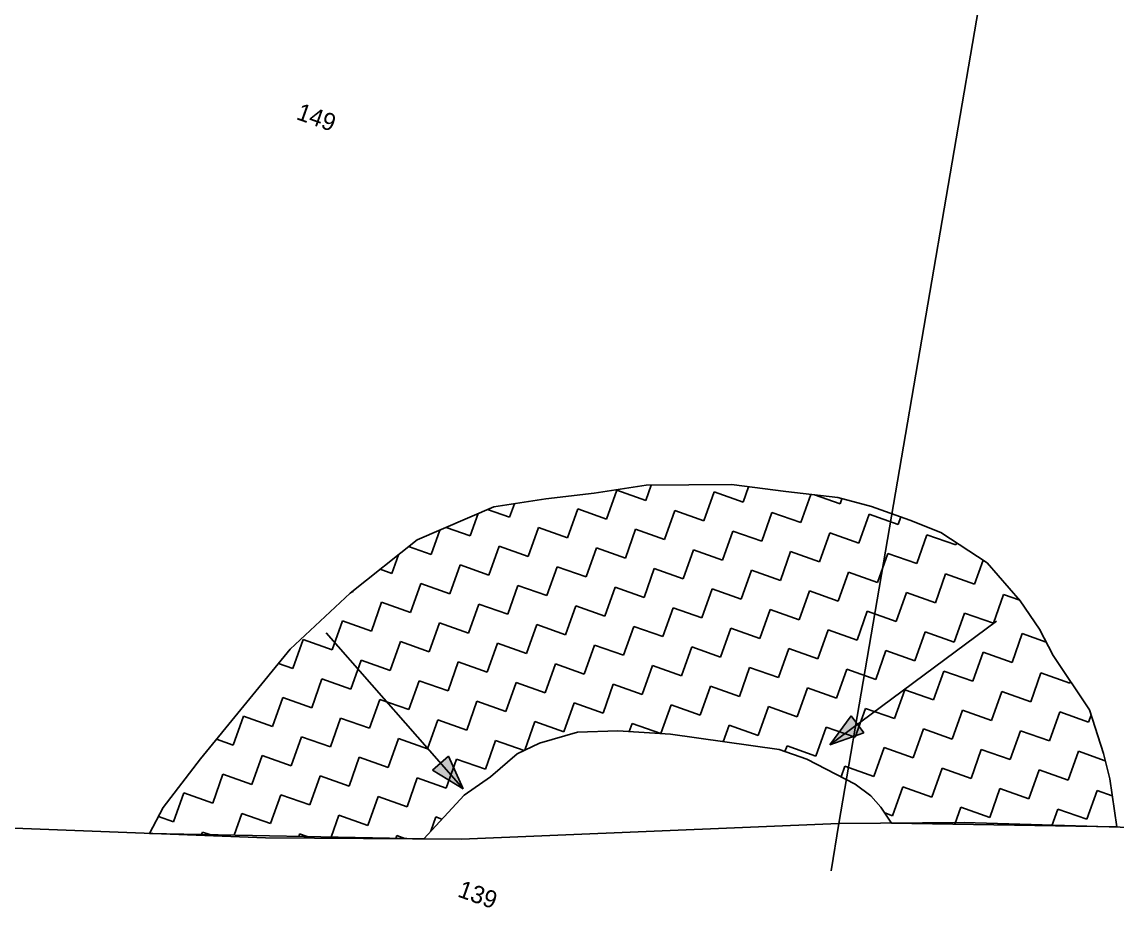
# Model space of a CAD drawing. Header units: metres. Extents: x 288063 to 291905, y 2022918 to 2025523.
# Drawn here: x 290295.7 to 290523, y 2024371.7 to 2024555.7 of the extents above; entities that cross this region are included whole.
import ezdxf
from ezdxf.enums import TextEntityAlignment as Align

# ---------------------------------------------------------------- set-up
doc = ezdxf.new("R2010")
doc.units = ezdxf.units.M
doc.header["$MEASUREMENT"] = 0
for name, color, linetype in [('POLY_HATCH', 12, 'Continuous'), ('POLY_PARCEL', 6, 'Continuous'), ('TEXT_MAPOUT', 7, 'Continuous'), ('TEXT_PARCEL', 7, 'Continuous')]:
    doc.layers.add(name, color=color, linetype=linetype)
doc.styles.add('TEXT_MAP', font='', dxfattribs={"height": 1.8})
doc.styles.get('TEXT_MAP').set_extended_font_data('Kruti Dev 050')

msp = doc.modelspace()

# ---------------------------------------------------------------- hatches: boundary and pattern name
h = msp.add_hatch(color=256)
h.paths.add_polyline_path([(290469.13, 2024409.86), (290467.82, 2024411.62), (290463.38, 2024405.59)])
h.paths.add_polyline_path([(290463.38, 2024405.59), (290470.43, 2024408.1), (290469.13, 2024409.86)])
h = msp.add_hatch(color=256)
h.paths.add_polyline_path([(290382.56, 2024401.84), (290380.92, 2024400.39), (290387.28, 2024396.46)])
h.paths.add_polyline_path([(290387.28, 2024396.46), (290384.21, 2024403.28), (290382.56, 2024401.84)])

# ---------------------------------------------------------------- linework, layer by layer
for points in [[(290463.38, 2024405.59), (290497.99, 2024431.31)], [(290387.28, 2024396.46), (290358.83, 2024428.86)], [(290463.38, 2024405.59), (290467.82, 2024411.62)], [(290467.82, 2024411.62), (290470.43, 2024408.1)], [(290463.38, 2024405.59), (290470.43, 2024408.1)], [(290380.92, 2024400.39), (290384.21, 2024403.28)], [(290387.28, 2024396.46), (290384.21, 2024403.28)], [(290387.28, 2024396.46), (290380.92, 2024400.39)]]:
    msp.add_lwpolyline(points)
at = {"layer": 'POLY_HATCH'}
for p, q in [((290425.31, 2024459.52), (290414.49, 2024457.91)), ((290442.96, 2024459.67), (290425.31, 2024459.52)), ((290454.29, 2024458.21), (290442.96, 2024459.67)), ((290414.49, 2024457.91), (290404.45, 2024456.67)), ((290465.05, 2024456.96), (290454.29, 2024458.21)), ((290393.64, 2024455.06), (290377.76, 2024448.2)), ((290404.45, 2024456.67), (290393.64, 2024455.06)), ((290472.08, 2024455.12), (290465.05, 2024456.96)), ((290480.04, 2024452.3), (290472.08, 2024455.12)), ((290486.48, 2024449.69), (290480.04, 2024452.3)), ((290377.76, 2024448.2), (290363.83, 2024437.1)), ((290496.1, 2024443.41), (290486.48, 2024449.69)), ((290502.92, 2024435.55), (290496.1, 2024443.41)), ((290363.83, 2024437.1), (290351.4, 2024425.51)), ((290506.92, 2024429.66), (290502.92, 2024435.55)), ((290509.78, 2024424.17), (290506.92, 2024429.66)), ((290351.4, 2024425.51), (290332.75, 2024402.68)), ((290517.3, 2024412.87), (290509.78, 2024424.17)), ((290520.19, 2024403.85), (290517.3, 2024412.87)), ((290403.13, 2024405.94), (290411, 2024408.28)), ((290411, 2024408.28), (290419.4, 2024408.5)), ((290419.4, 2024408.5), (290430.36, 2024407.82)), ((290430.36, 2024407.82), (290452.92, 2024404.63)), ((290398.51, 2024403.74), (290403.13, 2024405.94)), ((290332.75, 2024402.68), (290325.03, 2024392.61)), ((290392.98, 2024398.98), (290398.51, 2024403.74)), ((290452.92, 2024404.63), (290458.61, 2024402.62)), ((290458.61, 2024402.62), (290468.63, 2024397.47)), ((290521.52, 2024398.58), (290520.19, 2024403.85)), ((290387.47, 2024395.17), (290392.98, 2024398.98)), ((290522.95, 2024388.56), (290521.52, 2024398.58)), ((290468.63, 2024397.47), (290471.93, 2024395.02)), ((290379.1, 2024386.08), (290387.47, 2024395.17)), ((290471.93, 2024395.02), (290473.98, 2024392.69)), ((290325.03, 2024392.61), (290322.16, 2024387.23)), ((290473.98, 2024392.69), (290476.23, 2024389.35)), ((290476.23, 2024389.35), (290522.95, 2024388.56)), ((290322.16, 2024387.23), (290379.1, 2024386.08))]:
    msp.add_line(p, q, dxfattribs=at)
at = {"layer": 'POLY_HATCH', "linetype": 'Continuous'}
for p, q in [((290425.21, 2024456.39), (290426.32, 2024459.53)), ((290417.07, 2024452.51), (290419.2, 2024458.52)), ((290419.2, 2024458.52), (290425.21, 2024456.39)), ((290437.24, 2024452.13), (290439.36, 2024458.14)), ((290439.36, 2024458.14), (290445.38, 2024456.02)), ((290445.38, 2024456.02), (290446.51, 2024459.21)), ((290457.4, 2024451.76), (290459.47, 2024457.61)), ((290460.21, 2024457.53), (290465.54, 2024455.64)), ((290396.91, 2024452.88), (290397.91, 2024455.69)), ((290465.54, 2024455.64), (290465.92, 2024456.73)), ((290388.77, 2024449), (290390.43, 2024453.67)), ((290392.34, 2024454.5), (290396.91, 2024452.88)), ((290408.93, 2024448.62), (290411.06, 2024454.64)), ((290411.06, 2024454.64), (290417.07, 2024452.51)), ((290429.1, 2024448.25), (290431.22, 2024454.26)), ((290431.22, 2024454.26), (290437.24, 2024452.13)), ((290449.26, 2024447.88), (290451.39, 2024453.89)), ((290451.39, 2024453.89), (290457.4, 2024451.76)), ((290469.42, 2024447.5), (290471.55, 2024453.51)), ((290471.55, 2024453.51), (290477.56, 2024451.38)), ((290477.56, 2024451.38), (290478.12, 2024452.98)), ((290380.63, 2024445.12), (290382.44, 2024450.22)), ((290383.74, 2024450.78), (290388.77, 2024449)), ((290400.79, 2024444.74), (290402.92, 2024450.75)), ((290402.92, 2024450.75), (290408.93, 2024448.62)), ((290420.96, 2024444.37), (290423.08, 2024450.38)), ((290423.08, 2024450.38), (290429.1, 2024448.25)), ((290441.12, 2024443.99), (290443.25, 2024450)), ((290443.25, 2024450), (290449.26, 2024447.88)), ((290461.28, 2024443.62), (290463.41, 2024449.63)), ((290463.41, 2024449.63), (290469.42, 2024447.5)), ((290481.44, 2024443.24), (290483.57, 2024449.26)), ((290483.57, 2024449.26), (290489.58, 2024447.13)), ((290375.97, 2024446.77), (290380.63, 2024445.12)), ((290392.65, 2024440.86), (290394.78, 2024446.87)), ((290394.78, 2024446.87), (290400.79, 2024444.74)), ((290412.82, 2024440.48), (290414.95, 2024446.5)), ((290414.95, 2024446.5), (290420.96, 2024444.37)), ((290432.98, 2024440.11), (290435.11, 2024446.12)), ((290435.11, 2024446.12), (290441.12, 2024443.99)), ((290453.14, 2024439.74), (290455.27, 2024445.75)), ((290455.27, 2024445.75), (290461.28, 2024443.62)), ((290489.58, 2024447.13), (290489.74, 2024447.57)), ((290372.49, 2024441.23), (290373.86, 2024445.09)), ((290473.3, 2024439.36), (290475.43, 2024445.37)), ((290475.43, 2024445.37), (290481.44, 2024443.24)), ((290493.46, 2024438.99), (290495.23, 2024443.98)), ((290370.09, 2024442.09), (290372.49, 2024441.23)), ((290384.52, 2024436.98), (290386.64, 2024442.99)), ((290386.64, 2024442.99), (290392.65, 2024440.86)), ((290404.68, 2024436.6), (290406.81, 2024442.61)), ((290406.81, 2024442.61), (290412.82, 2024440.48)), ((290424.84, 2024436.23), (290426.97, 2024442.24)), ((290426.97, 2024442.24), (290432.98, 2024440.11)), ((290445, 2024435.85), (290447.13, 2024441.86)), ((290447.13, 2024441.86), (290453.14, 2024439.74)), ((290465.16, 2024435.48), (290467.29, 2024441.49)), ((290467.29, 2024441.49), (290473.3, 2024439.36)), ((290485.32, 2024435.1), (290487.45, 2024441.12)), ((290487.45, 2024441.12), (290493.46, 2024438.99)), ((290376.38, 2024433.09), (290378.5, 2024439.11)), ((290378.5, 2024439.11), (290384.52, 2024436.98)), ((290364.21, 2024437.4), (290364.35, 2024437.35)), ((290364.35, 2024437.35), (290364.44, 2024437.59)), ((290396.54, 2024432.72), (290398.67, 2024438.73)), ((290398.67, 2024438.73), (290404.68, 2024436.6)), ((290416.7, 2024432.35), (290418.83, 2024438.36)), ((290418.83, 2024438.36), (290424.84, 2024436.23)), ((290436.86, 2024431.97), (290438.99, 2024437.98)), ((290438.99, 2024437.98), (290445, 2024435.85)), ((290457.02, 2024431.6), (290459.15, 2024437.61)), ((290459.15, 2024437.61), (290465.16, 2024435.48)), ((290477.18, 2024431.22), (290479.31, 2024437.23)), ((290479.31, 2024437.23), (290485.32, 2024435.1)), ((290497.35, 2024430.85), (290499.48, 2024436.86)), ((290499.48, 2024436.86), (290502.82, 2024435.67)), ((290368.24, 2024429.21), (290370.36, 2024435.22)), ((290370.36, 2024435.22), (290376.38, 2024433.09)), ((290388.4, 2024428.84), (290390.53, 2024434.85)), ((290390.53, 2024434.85), (290396.54, 2024432.72)), ((290408.56, 2024428.46), (290410.69, 2024434.47)), ((290410.69, 2024434.47), (290416.7, 2024432.35)), ((290428.72, 2024428.09), (290430.85, 2024434.1)), ((290430.85, 2024434.1), (290436.86, 2024431.97)), ((290448.88, 2024427.71), (290451.01, 2024433.72)), ((290451.01, 2024433.72), (290457.02, 2024431.6)), ((290469.05, 2024427.34), (290471.17, 2024433.35)), ((290471.17, 2024433.35), (290477.18, 2024431.22)), ((290489.21, 2024426.96), (290491.34, 2024432.98)), ((290491.34, 2024432.98), (290497.35, 2024430.85)), ((290360.1, 2024425.33), (290362.22, 2024431.34)), ((290362.22, 2024431.34), (290368.24, 2024429.21)), ((290380.26, 2024424.95), (290382.39, 2024430.97)), ((290382.39, 2024430.97), (290388.4, 2024428.84)), ((290400.42, 2024424.58), (290402.55, 2024430.59)), ((290402.55, 2024430.59), (290408.56, 2024428.46)), ((290420.58, 2024424.21), (290422.71, 2024430.22)), ((290422.71, 2024430.22), (290428.72, 2024428.09)), ((290440.74, 2024423.83), (290442.87, 2024429.84)), ((290442.87, 2024429.84), (290448.88, 2024427.71)), ((290351.96, 2024421.45), (290354.08, 2024427.46)), ((290354.08, 2024427.46), (290360.1, 2024425.33)), ((290460.91, 2024423.46), (290463.03, 2024429.47)), ((290463.03, 2024429.47), (290469.05, 2024427.34)), ((290481.07, 2024423.08), (290483.2, 2024429.09)), ((290483.2, 2024429.09), (290489.21, 2024426.96)), ((290501.23, 2024422.71), (290503.36, 2024428.72)), ((290503.36, 2024428.72), (290508.32, 2024426.96)), ((290372.12, 2024421.07), (290374.25, 2024427.08)), ((290374.25, 2024427.08), (290380.26, 2024424.95)), ((290392.28, 2024420.7), (290394.41, 2024426.71)), ((290394.41, 2024426.71), (290400.42, 2024424.58)), ((290412.44, 2024420.32), (290414.57, 2024426.33)), ((290414.57, 2024426.33), (290420.58, 2024424.21)), ((290432.6, 2024419.95), (290434.73, 2024425.96)), ((290434.73, 2024425.96), (290440.74, 2024423.83)), ((290452.77, 2024419.57), (290454.89, 2024425.59)), ((290454.89, 2024425.59), (290460.91, 2024423.46)), ((290472.93, 2024419.2), (290475.06, 2024425.21)), ((290475.06, 2024425.21), (290481.07, 2024423.08)), ((290363.98, 2024417.19), (290366.11, 2024423.2)), ((290366.11, 2024423.2), (290372.12, 2024421.07)), ((290493.09, 2024418.82), (290495.22, 2024424.84)), ((290495.22, 2024424.84), (290501.23, 2024422.71)), ((290348.95, 2024422.51), (290351.96, 2024421.45)), ((290384.14, 2024416.82), (290386.27, 2024422.83)), ((290386.27, 2024422.83), (290392.28, 2024420.7)), ((290404.3, 2024416.44), (290406.43, 2024422.45)), ((290406.43, 2024422.45), (290412.44, 2024420.32)), ((290424.46, 2024416.07), (290426.59, 2024422.08)), ((290426.59, 2024422.08), (290432.6, 2024419.95)), ((290444.63, 2024415.69), (290446.75, 2024421.7)), ((290446.75, 2024421.7), (290452.77, 2024419.57)), ((290464.79, 2024415.32), (290466.92, 2024421.33)), ((290466.92, 2024421.33), (290472.93, 2024419.2)), ((290484.95, 2024414.94), (290487.08, 2024420.95)), ((290487.08, 2024420.95), (290493.09, 2024418.82)), ((290355.84, 2024413.31), (290357.97, 2024419.32)), ((290357.97, 2024419.32), (290363.98, 2024417.19)), ((290376, 2024412.93), (290378.13, 2024418.94)), ((290378.13, 2024418.94), (290384.14, 2024416.82)), ((290396.16, 2024412.56), (290398.29, 2024418.57)), ((290398.29, 2024418.57), (290404.3, 2024416.44)), ((290505.11, 2024414.57), (290507.24, 2024420.58)), ((290507.24, 2024420.58), (290513.25, 2024418.45)), ((290513.25, 2024418.45), (290513.37, 2024418.78)), ((290416.32, 2024412.18), (290418.45, 2024418.19)), ((290418.45, 2024418.19), (290424.46, 2024416.07)), ((290436.49, 2024411.81), (290438.62, 2024417.82)), ((290438.62, 2024417.82), (290444.63, 2024415.69)), ((290456.65, 2024411.43), (290458.78, 2024417.45)), ((290458.78, 2024417.45), (290464.79, 2024415.32)), ((290476.81, 2024411.06), (290478.94, 2024417.07)), ((290478.94, 2024417.07), (290484.95, 2024414.94)), ((290496.97, 2024410.69), (290499.1, 2024416.7)), ((290499.1, 2024416.7), (290505.11, 2024414.57)), ((290347.7, 2024409.42), (290349.83, 2024415.44)), ((290349.83, 2024415.44), (290355.84, 2024413.31)), ((290367.86, 2024409.05), (290369.99, 2024415.06)), ((290369.99, 2024415.06), (290376, 2024412.93)), ((290388.02, 2024408.68), (290390.15, 2024414.69)), ((290390.15, 2024414.69), (290396.16, 2024412.56)), ((290408.18, 2024408.3), (290410.31, 2024414.31)), ((290410.31, 2024414.31), (290416.32, 2024412.18)), ((290428.35, 2024407.94), (290430.48, 2024413.94)), ((290430.48, 2024413.94), (290436.49, 2024411.81)), ((290339.56, 2024405.54), (290341.69, 2024411.55)), ((290341.69, 2024411.55), (290347.7, 2024409.42)), ((290448.51, 2024407.55), (290450.64, 2024413.56)), ((290450.64, 2024413.56), (290456.65, 2024411.43)), ((290468.67, 2024407.18), (290470.8, 2024413.19)), ((290470.8, 2024413.19), (290476.81, 2024411.06)), ((290488.83, 2024406.8), (290490.96, 2024412.81)), ((290490.96, 2024412.81), (290496.97, 2024410.69)), ((290508.99, 2024406.43), (290511.12, 2024412.44)), ((290511.12, 2024412.44), (290517.13, 2024410.31)), ((290517.13, 2024410.31), (290517.65, 2024411.77)), ((290359.72, 2024405.17), (290361.85, 2024411.18)), ((290361.85, 2024411.18), (290367.86, 2024409.05)), ((290379.88, 2024404.79), (290382.01, 2024410.8)), ((290382.01, 2024410.8), (290388.02, 2024408.68)), ((290400.07, 2024404.48), (290402.17, 2024410.43)), ((290402.17, 2024410.43), (290408.18, 2024408.3)), ((290421.73, 2024408.36), (290422.34, 2024410.05)), ((290422.34, 2024410.05), (290428.29, 2024407.95)), ((290441.29, 2024406.27), (290442.5, 2024409.68)), ((290442.5, 2024409.68), (290448.51, 2024407.55)), ((290460.53, 2024403.29), (290462.66, 2024409.31)), ((290462.66, 2024409.31), (290468.67, 2024407.18)), ((290351.58, 2024401.28), (290353.71, 2024407.3)), ((290353.71, 2024407.3), (290359.72, 2024405.17)), ((290480.69, 2024402.92), (290482.82, 2024408.93)), ((290482.82, 2024408.93), (290488.83, 2024406.8)), ((290500.85, 2024402.55), (290502.98, 2024408.56)), ((290502.98, 2024408.56), (290508.99, 2024406.43)), ((290336.1, 2024406.77), (290339.56, 2024405.54)), ((290371.74, 2024400.91), (290373.87, 2024406.92)), ((290373.87, 2024406.92), (290379.88, 2024404.79)), ((290391.91, 2024400.54), (290394.03, 2024406.55)), ((290394.03, 2024406.55), (290399.98, 2024404.44)), ((290454.09, 2024404.22), (290454.52, 2024405.42)), ((290454.52, 2024405.42), (290460.53, 2024403.29)), ((290472.55, 2024399.04), (290474.68, 2024405.05)), ((290474.68, 2024405.05), (290480.69, 2024402.92)), ((290343.44, 2024397.4), (290345.57, 2024403.41)), ((290345.57, 2024403.41), (290351.58, 2024401.28)), ((290363.6, 2024397.03), (290365.73, 2024403.04)), ((290365.73, 2024403.04), (290371.74, 2024400.91)), ((290383.77, 2024396.65), (290385.89, 2024402.66)), ((290385.89, 2024402.66), (290391.91, 2024400.54)), ((290492.72, 2024398.66), (290494.84, 2024404.67)), ((290494.84, 2024404.67), (290500.85, 2024402.55)), ((290512.88, 2024398.29), (290515.01, 2024404.3)), ((290515.01, 2024404.3), (290520.57, 2024402.33)), ((290465.76, 2024398.95), (290466.54, 2024401.17)), ((290466.54, 2024401.17), (290472.55, 2024399.04)), ((290484.58, 2024394.78), (290486.7, 2024400.79)), ((290486.7, 2024400.79), (290492.72, 2024398.66)), ((290504.74, 2024394.41), (290506.87, 2024400.42)), ((290506.87, 2024400.42), (290512.88, 2024398.29)), ((290335.3, 2024393.52), (290337.43, 2024399.53)), ((290337.43, 2024399.53), (290343.44, 2024397.4)), ((290355.46, 2024393.15), (290357.59, 2024399.16)), ((290357.59, 2024399.16), (290363.6, 2024397.03)), ((290375.63, 2024392.77), (290377.75, 2024398.78)), ((290377.75, 2024398.78), (290383.77, 2024396.65)), ((290327.16, 2024389.64), (290329.29, 2024395.65)), ((290329.29, 2024395.65), (290335.3, 2024393.52)), ((290476.44, 2024390.9), (290478.56, 2024396.91)), ((290478.56, 2024396.91), (290484.58, 2024394.78)), ((290496.6, 2024390.52), (290498.73, 2024396.53)), ((290498.73, 2024396.53), (290504.74, 2024394.41)), ((290516.76, 2024390.15), (290518.89, 2024396.16)), ((290518.89, 2024396.16), (290522.02, 2024395.05)), ((290347.32, 2024389.26), (290349.45, 2024395.27)), ((290349.45, 2024395.27), (290355.46, 2024393.15)), ((290367.49, 2024388.89), (290369.62, 2024394.9)), ((290369.62, 2024394.9), (290375.63, 2024392.77)), ((290339.72, 2024386.88), (290341.31, 2024391.39)), ((290341.31, 2024391.39), (290347.32, 2024389.26)), ((290474.8, 2024391.48), (290476.44, 2024390.9)), ((290489.34, 2024389.13), (290490.59, 2024392.65)), ((290490.59, 2024392.65), (290496.6, 2024390.52)), ((290509.51, 2024388.78), (290510.75, 2024392.28)), ((290510.75, 2024392.28), (290516.76, 2024390.15)), ((290324.03, 2024390.75), (290327.16, 2024389.64)), ((290359.87, 2024386.47), (290361.48, 2024391.02)), ((290361.48, 2024391.02), (290367.49, 2024388.89)), ((290380.6, 2024387.71), (290381.64, 2024390.64)), ((290381.64, 2024390.64), (290382.89, 2024390.2)), ((290333, 2024387.01), (290333.17, 2024387.51)), ((290333.17, 2024387.51), (290334.67, 2024386.98)), ((290353.15, 2024386.61), (290353.34, 2024387.13)), ((290353.34, 2024387.13), (290354.93, 2024386.57)), ((290373.3, 2024386.2), (290373.5, 2024386.76)), ((290373.5, 2024386.76), (290375.19, 2024386.16))]:
    msp.add_line(p, q, dxfattribs=at)
at = {"layer": 'POLY_PARCEL'}
for p, q in [((290503.75, 2024613.89), (290465.3, 2024389.26)), ((290386.96, 2024386.02), (290465.3, 2024389.26)), ((290465.3, 2024389.26), (290463.65, 2024379.42)), ((290465.3, 2024389.26), (290491.26, 2024389.48)), ((290491.26, 2024389.48), (290600.94, 2024386.29)), ((290282.51, 2024388.73), (290346.28, 2024386.32)), ((290346.28, 2024386.32), (290386.96, 2024386.02))]:
    msp.add_line(p, q, dxfattribs=at)

# ---------------------------------------------------------------- texts
at = {"layer": 'TEXT_MAPOUT', "style": 'TEXT_MAP'}
msp.add_text('139', height=3.615, rotation=340.5008, dxfattribs=at).set_placement((290390.34, 2024374.53), align=Align.MIDDLE)
at = {"layer": 'TEXT_PARCEL', "style": 'TEXT_MAP'}
msp.add_text('149', height=3.615, rotation=340.5008, dxfattribs=at).set_placement((290356.85, 2024535.95), align=Align.MIDDLE)

doc.saveas('drawing.dxf')
